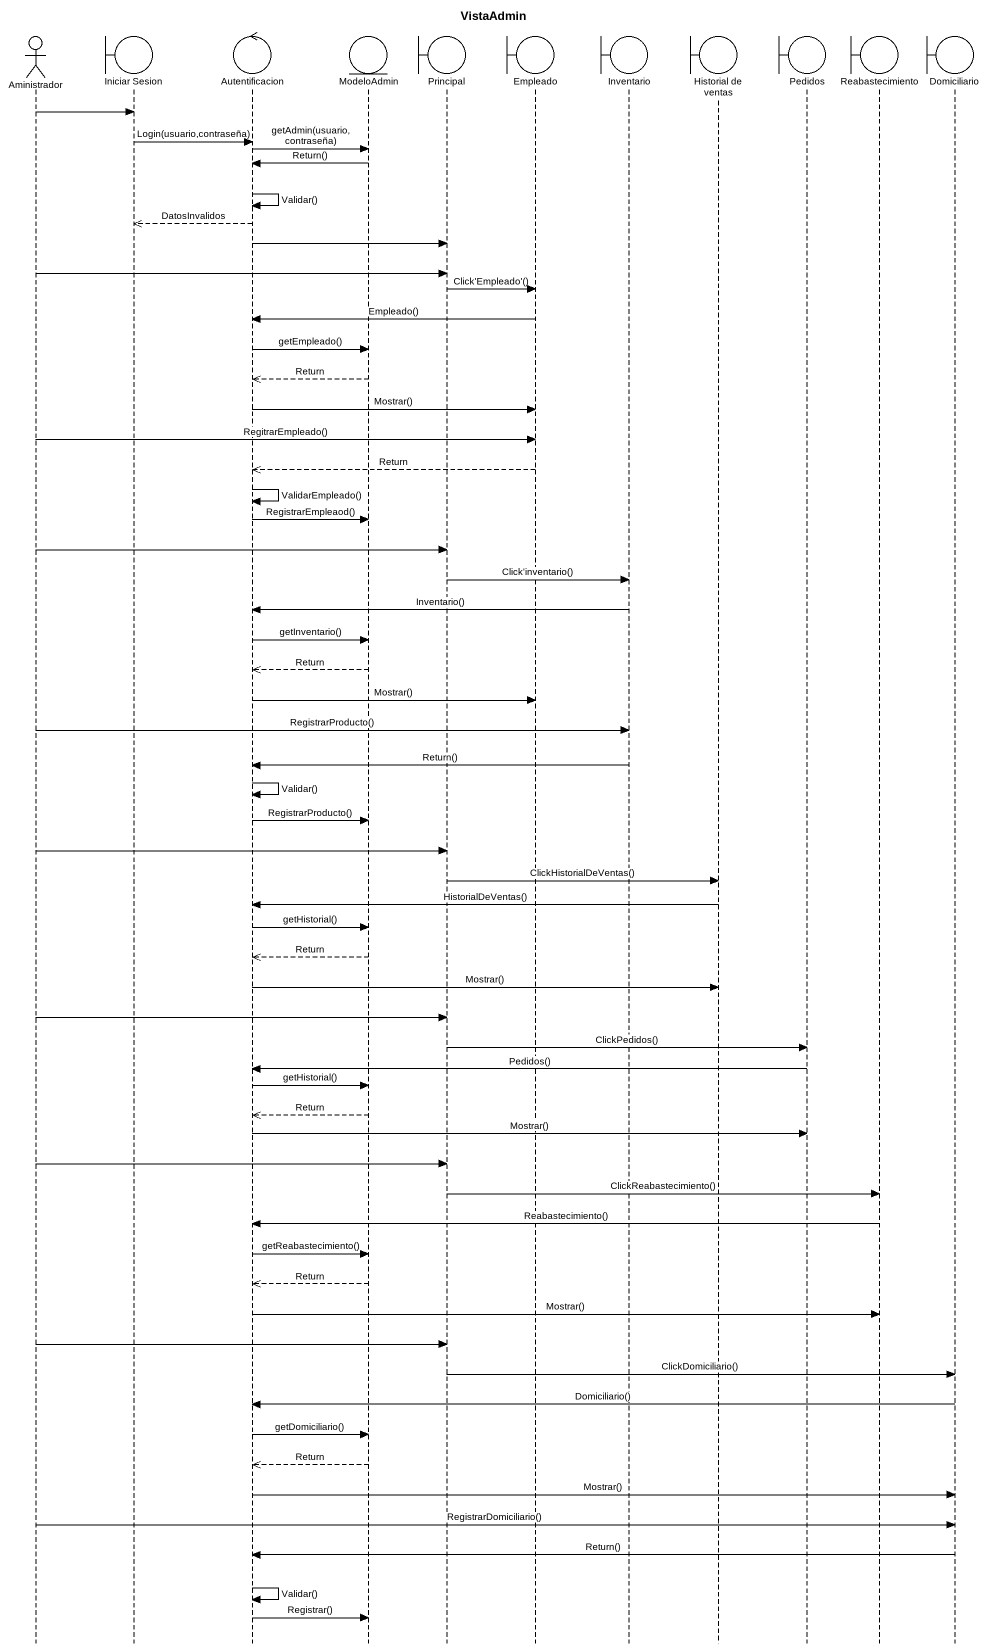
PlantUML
@startuml
title VistaAdmin
hide footbox
actor Aministrador
boundary "Iniciar Sesion" as Iniciar_Sesion
control Autentificacion
entity ModeloAdmin
boundary Principal
boundary Empleado
boundary Inventario
boundary "Historial de ventas" as Historial_de_ventas
boundary Pedidos
boundary Reabastecimiento
boundary Domiciliario

Aministrador -> Iniciar_Sesion
Iniciar_Sesion -> Autentificacion : Login(usuario,contraseña)
Autentificacion -> ModeloAdmin : getAdmin(usuario, contraseña)
ModeloAdmin -> Autentificacion : Return()
Autentificacion -> Autentificacion : Validar()
Autentificacion -->> Iniciar_Sesion : DatosInvalidos
Autentificacion -> Principal
Aministrador -> Principal
Principal -> Empleado : Click'Empleado'()
Empleado -> Autentificacion : Empleado()
Autentificacion -> ModeloAdmin : getEmpleado()
ModeloAdmin -->> Autentificacion : Return
Autentificacion -> Empleado : Mostrar()
Aministrador -> Empleado : RegitrarEmpleado()
Empleado -->> Autentificacion : Return
Autentificacion -> Autentificacion : ValidarEmpleado()
Autentificacion -> ModeloAdmin : RegistrarEmpleaod()
Aministrador -> Principal
Principal -> Inventario : Click'inventario()
Inventario -> Autentificacion : Inventario()
Autentificacion -> ModeloAdmin : getInventario()
ModeloAdmin -->> Autentificacion : Return
Autentificacion -> Empleado : Mostrar()
Aministrador -> Inventario : RegistrarProducto()
Inventario -> Autentificacion : Return()
Autentificacion -> Autentificacion : Validar()
Autentificacion -> ModeloAdmin : RegistrarProducto()
Aministrador -> Principal
Principal -> Historial_de_ventas : ClickHistorialDeVentas()
Historial_de_ventas -> Autentificacion : HistorialDeVentas()
Autentificacion -> ModeloAdmin : getHistorial()
ModeloAdmin -->> Autentificacion : Return
Autentificacion -> Historial_de_ventas : Mostrar()
Aministrador -> Principal
Principal -> Pedidos : ClickPedidos()
Pedidos -> Autentificacion : Pedidos()
Autentificacion -> ModeloAdmin : getHistorial()
ModeloAdmin -->> Autentificacion : Return
Autentificacion -> Pedidos : Mostrar()
Aministrador -> Principal
Principal -> Reabastecimiento : ClickReabastecimiento()
Reabastecimiento -> Autentificacion : Reabastecimiento()
Autentificacion -> ModeloAdmin : getReabastecimiento()
ModeloAdmin -->> Autentificacion : Return
Autentificacion -> Reabastecimiento : Mostrar()
Aministrador -> Principal
Principal -> Domiciliario : ClickDomiciliario()
Domiciliario -> Autentificacion : Domiciliario()
Autentificacion -> ModeloAdmin : getDomiciliario()
ModeloAdmin -->> Autentificacion : Return
Autentificacion -> Domiciliario : Mostrar()
Aministrador -> Domiciliario : RegistrarDomiciliario()
Domiciliario -> Autentificacion : Return()
Autentificacion -> Autentificacion : Validar()
Autentificacion -> ModeloAdmin : Registrar()
@enduml
